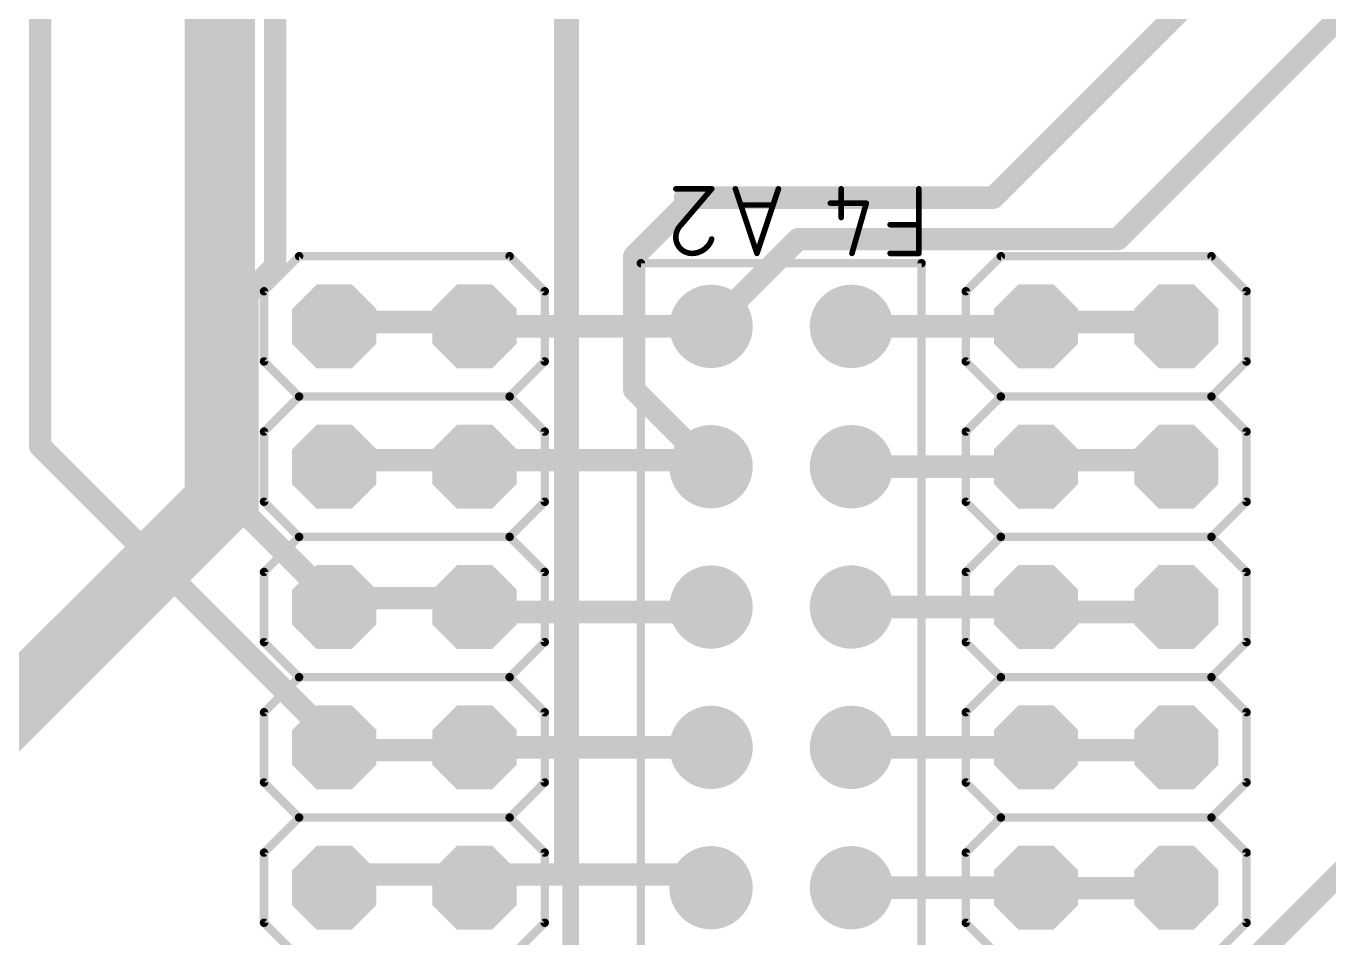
# Model space of a CAD drawing. Extents: x -12 to 133, y -27 to 98.
# Drawn here: x 14.74 to 38.32, y 15.6 to 32.11 of the extents above; entities that cross this region are included whole.
import ezdxf

# ---------------------------------------------------------------- set-up
doc = ezdxf.new("R2010")
doc.units = 0
for name, color, linetype in [('1', 12, 'CONTINUOUS'), ('16', 132, 'CONTINUOUS'), ('17', 110, 'CONTINUOUS'), ('21', 253, 'CONTINUOUS'), ('25', 253, 'CONTINUOUS'), ('51', 253, 'CONTINUOUS')]:
    doc.layers.add(name, color=color, linetype=linetype)

# ---------------------------------------------------------------- blocks, each defined once
blk = doc.blocks.new('ROUNDP')
at = {"const_width": 0.5}
blk.add_lwpolyline([(0, -0.25, 1), (0, 0.25, 1), (0, -0.25)], format="xyb", dxfattribs=at)
blk = doc.blocks.new('RECT')
blk.add_solid([(-0.5, -0.5), (0.5, -0.5), (-0.5, 0.5), (0.5, 0.5)])
blk = doc.blocks.new('OCTAGONP')
at = {"const_width": 0.5}
blk.add_lwpolyline([(-0.25, -0.1036), (-0.25, 0.1036), (-0.1036, 0.25), (0.1036, 0.25), (0.25, 0.1036), (0.25, -0.1036), (0.1036, -0.25), (-0.1036, -0.25), (-0.25, -0.1036), (-0.25, 0.1036)], dxfattribs=at)

msp = doc.modelspace()

# ---------------------------------------------------------------- linework, layer by layer
at = {"layer": '1', "const_width": 0.4064}
for points in [[(19.25, 27.75), (19.25, 56.5)], [(24.5, 52.97), (24.5, 16.75)], [(15, 52.0306), (15, 24.5)], [(34.5, 28.25), (51.25, 45)], [(32.25, 29), (43.75, 40.5)], [(37, 15.25), (55.25, 33.5)], [(25.75, 27.94), (26.67, 28.86)], [(26.67, 29), (32.25, 29)], [(26.67, 28.86), (26.67, 29)], [(27.14, 26.67), (28.72, 28.25)], [(28.72, 28.25), (34.5, 28.25)], [(25.75, 25.52), (25.75, 27.94)], [(18.75, 27.25), (19.25, 27.75)], [(18.75, 23.25), (18.75, 27.25)], [(20.5, 26.75), (20.32, 26.67)], [(22.75, 26.75), (20.5, 26.75)], [(22.75, 26.75), (22.86, 26.67)], [(33.25, 26.75), (33.02, 26.67)], [(33.25, 26.75), (35.5, 26.75)], [(35.5, 26.75), (35.56, 26.67)], [(33.02, 26.67), (29.68, 26.67)], [(27.14, 24.13), (25.75, 25.52)], [(15, 24.5), (20.32, 19.18)], [(20.5, 24.25), (20.32, 24.13)], [(22.75, 24.25), (20.5, 24.25)], [(22.75, 24.25), (22.86, 24.13)], [(33.02, 24.13), (29.68, 24.13)], [(33.25, 24.25), (33.02, 24.13)], [(33.25, 24.25), (35.5, 24.25)], [(35.5, 24.25), (35.56, 24.13)], [(20.32, 21.68), (18.75, 23.25)], [(20.5, 21.75), (20.32, 21.59)], [(20.5, 21.75), (22.75, 21.75)], [(22.75, 21.75), (22.86, 21.59)], [(20.32, 21.59), (20.32, 21.68)], [(33.02, 21.59), (29.68, 21.59)], [(33.25, 21.5), (33.02, 21.59)], [(33.25, 21.5), (35.5, 21.5)], [(35.5, 21.5), (35.56, 21.59)], [(20.32, 19.18), (20.32, 19.05)], [(20.5, 19), (20.32, 19.05)], [(22.75, 19), (20.5, 19)], [(22.75, 19), (22.86, 19.05)], [(33.02, 19.05), (29.68, 19.05)], [(33.25, 19), (33.02, 19.05)], [(33.25, 19), (35.5, 19)], [(35.5, 19), (35.56, 19.05)], [(20.5, 16.75), (20.32, 16.51)], [(22.75, 16.75), (20.5, 16.75)], [(22.75, 16.75), (22.86, 16.51)], [(23, 16.75), (22.86, 16.51)], [(23, 16.75), (24.5, 16.75)], [(24.5, 16.75), (27, 16.75)], [(27, 16.75), (27.14, 16.51)], [(33.02, 16.51), (29.68, 16.51)], [(33.25, 16.5), (33.02, 16.51)], [(33.25, 16.5), (35.5, 16.5)], [(35.5, 16.5), (35.56, 16.51)]]:
    msp.add_lwpolyline(points, dxfattribs=at)
at = {"layer": '1', "const_width": 0.2032}
for points in [[(26.67, 29.1016, 1), (26.67, 28.8984)], [(26.7716, 29, 1), (26.5684, 29)], [(26.7418, 28.7882, 1), (26.5982, 28.9318)], [(32.1782, 29.0718, 1), (32.3218, 28.9282)], [(32.25, 28.8984, 1), (32.25, 29.1016)], [(26.5684, 28.86, 1), (26.7716, 28.86)], [(28.72, 28.3516, 1), (28.72, 28.1484)], [(28.7918, 28.1782, 1), (28.6482, 28.3218)], [(34.4282, 28.3218, 1), (34.5718, 28.1782)], [(34.5, 28.1484, 1), (34.5, 28.3516)], [(25.8516, 27.94, 1), (25.6484, 27.94)], [(25.6782, 28.0118, 1), (25.8218, 27.8682)], [(19.1484, 27.75, 1), (19.3516, 27.75)], [(19.3218, 27.6782, 1), (19.1782, 27.8218)], [(18.8516, 27.25, 1), (18.6484, 27.25)], [(18.6782, 27.3218, 1), (18.8218, 27.1782)], [(20.5, 26.8516, 1), (20.5, 26.6484)], [(20.5413, 26.6572, 1), (20.4587, 26.8428)], [(22.8098, 26.8322, 1), (22.6902, 26.6678)], [(22.75, 26.6484, 1), (22.75, 26.8516)], [(33.25, 26.8516, 1), (33.25, 26.6484)], [(33.2834, 26.654, 1), (33.2166, 26.846)], [(35.5813, 26.811, 1), (35.4187, 26.689)], [(35.5, 26.6484, 1), (35.5, 26.8516)], [(20.2787, 26.7628, 1), (20.3613, 26.5772)], [(22.8002, 26.5878, 1), (22.9198, 26.7522)], [(27.0682, 26.7418, 1), (27.2118, 26.5982)], [(29.68, 26.7716, 1), (29.68, 26.5684)], [(32.9866, 26.766, 1), (33.0534, 26.574)], [(33.02, 26.5684, 1), (33.02, 26.7716)], [(35.4787, 26.609, 1), (35.6413, 26.731)], [(25.8218, 25.5918, 1), (25.6782, 25.4482)], [(25.6484, 25.52, 1), (25.8516, 25.52)], [(14.8984, 24.5, 1), (15.1016, 24.5)], [(15.0718, 24.5718, 1), (14.9282, 24.4282)], [(20.2636, 24.2145, 1), (20.3764, 24.0455)], [(20.5, 24.3516, 1), (20.5, 24.1484)], [(20.5564, 24.1655, 1), (20.4436, 24.3345)], [(22.8249, 24.3187, 1), (22.6751, 24.1813)], [(22.75, 24.1484, 1), (22.75, 24.3516)], [(22.7851, 24.0613, 1), (22.9349, 24.1987)], [(27.0682, 24.0582, 1), (27.2118, 24.2018)], [(29.68, 24.2316, 1), (29.68, 24.0284)], [(32.973, 24.2201, 1), (33.067, 24.0399)], [(33.02, 24.0284, 1), (33.02, 24.2316)], [(33.25, 24.3516, 1), (33.25, 24.1484)], [(33.297, 24.1599, 1), (33.203, 24.3401)], [(35.5909, 24.2954, 1), (35.4091, 24.2046)], [(35.5, 24.1484, 1), (35.5, 24.3516)], [(35.4691, 24.0846, 1), (35.6509, 24.1754)], [(18.6484, 23.25, 1), (18.8516, 23.25)], [(18.8218, 23.3218, 1), (18.6782, 23.1782)], [(20.5, 21.8516, 1), (20.5, 21.6484)], [(20.5675, 21.6741, 1), (20.4325, 21.8259)], [(22.8337, 21.8076, 1), (22.6663, 21.6924)], [(22.75, 21.6484, 1), (22.75, 21.8516)], [(20.4216, 21.68, 1), (20.2184, 21.68)], [(20.2525, 21.6659, 1), (20.3875, 21.5141)], [(20.2184, 21.59, 1), (20.4216, 21.59)], [(20.2482, 21.6082, 1), (20.3918, 21.7518)], [(22.7763, 21.5324, 1), (22.9437, 21.6476)], [(29.68, 21.6916, 1), (29.68, 21.4884)], [(33.057, 21.6846, 1), (32.983, 21.4954)], [(33.02, 21.4884, 1), (33.02, 21.6916)], [(33.25, 21.6016, 1), (33.25, 21.3984)], [(33.213, 21.4054, 1), (33.287, 21.5946)], [(35.6445, 21.5336, 1), (35.4755, 21.6464)], [(35.5, 21.3984, 1), (35.5, 21.6016)], [(35.4155, 21.5564, 1), (35.5845, 21.4436)], [(20.4216, 19.18, 1), (20.2184, 19.18)], [(20.2482, 19.1082, 1), (20.3918, 19.2518)], [(20.3472, 19.1479, 1), (20.2928, 18.9521)], [(20.2184, 19.05, 1), (20.4216, 19.05)], [(20.5, 19.1016, 1), (20.5, 18.8984)], [(20.4728, 18.9021, 1), (20.5272, 19.0979)], [(22.708, 19.0925, 1), (22.792, 18.9075)], [(22.75, 18.8984, 1), (22.75, 19.1016)], [(22.902, 18.9575, 1), (22.818, 19.1425)], [(29.68, 19.1516, 1), (29.68, 18.9484)], [(33.0416, 19.1493, 1), (32.9984, 18.9507)], [(33.02, 18.9484, 1), (33.02, 19.1516)], [(33.25, 19.1016, 1), (33.25, 18.8984)], [(33.2284, 18.9007, 1), (33.2716, 19.0993)], [(35.435, 19.0781, 1), (35.565, 18.9219)], [(35.625, 18.9719, 1), (35.495, 19.1281)], [(35.5, 18.8984, 1), (35.5, 19.1016)], [(20.5, 16.8516, 1), (20.5, 16.6484)], [(20.5813, 16.689, 1), (20.4187, 16.811)], [(22.8424, 16.7923, 1), (22.6576, 16.7077)], [(22.75, 16.6484, 1), (22.75, 16.8516)], [(23, 16.8516, 1), (23, 16.6484)], [(23.0878, 16.6988, 1), (22.9122, 16.8012)], [(24.5, 16.8516, 1), (24.5, 16.6484)], [(24.3984, 16.75, 1), (24.6016, 16.75)], [(24.5, 16.6484, 1), (24.5, 16.8516)], [(27.0878, 16.8012, 1), (26.9122, 16.6988)], [(27, 16.6484, 1), (27, 16.8516)], [(20.2387, 16.571, 1), (20.4013, 16.449)], [(22.7722, 16.5612, 1), (22.9478, 16.4588)], [(22.7676, 16.4677, 1), (22.9524, 16.5523)], [(27.0522, 16.4588, 1), (27.2278, 16.5612)], [(29.68, 16.6116, 1), (29.68, 16.4084)], [(33.0244, 16.6115, 1), (33.0156, 16.4085)], [(33.02, 16.4084, 1), (33.02, 16.6116)], [(33.25, 16.6016, 1), (33.25, 16.3984)], [(33.2456, 16.3985, 1), (33.2544, 16.6015)], [(35.4833, 16.6002, 1), (35.5167, 16.3998)], [(35.5, 16.3984, 1), (35.5, 16.6016)], [(35.5767, 16.4098, 1), (35.5433, 16.6102)]]:
    msp.add_lwpolyline(points, format="xyb", dxfattribs=at)
at = {"layer": '16'}
for points, const_width in [([(18.25, 23.5), (18.25, 36.83)], 1.27), ([(22.86, 26.67), (27.14, 26.67)], 0.4064), ([(23, 24.25), (22.86, 24.13)], 0.4064), ([(23, 24.25), (27, 24.25)], 0.4064), ([(27, 24.25), (27.14, 24.13)], 0.4064), ([(18.25, 23.5), (12.7, 17.95)], 1.27), ([(23, 21.5), (22.86, 21.59)], 0.4064), ([(23, 21.5), (27, 21.5)], 0.4064), ([(27, 21.5), (27.14, 21.59)], 0.4064), ([(22.86, 19.05), (27.14, 19.05)], 0.4064)]:
    msp.add_lwpolyline(points, dxfattribs=dict(at, const_width=const_width))
for points, const_width in [([(22.86, 26.7716, 1), (22.86, 26.5684)], 0.2032), ([(27.14, 26.5684, 1), (27.14, 26.7716)], 0.2032), ([(22.7939, 24.2071, 1), (22.9261, 24.0529)], 0.2032), ([(23, 24.3516, 1), (23, 24.1484)], 0.2032), ([(23.0661, 24.1729, 1), (22.9339, 24.3271)], 0.2032), ([(27.0661, 24.3271, 1), (26.9339, 24.1729)], 0.2032), ([(27, 24.1484, 1), (27, 24.3516)], 0.2032), ([(27.0739, 24.0529, 1), (27.2061, 24.2071)], 0.2032), ([(18.4745, 23.2755, 1), (18.0255, 23.7245)], 0.635), ([(17.9325, 23.5, 1), (18.5675, 23.5)], 0.635), ([(22.9149, 21.6755, 1), (22.8051, 21.5045)], 0.2032), ([(23, 21.6016, 1), (23, 21.3984)], 0.2032), ([(27, 21.3984, 1), (27, 21.6016)], 0.2032), ([(27.1949, 21.5045, 1), (27.0851, 21.6755)], 0.2032), ([(22.9451, 21.4145, 1), (23.0549, 21.5855)], 0.2032), ([(26.9451, 21.5855, 1), (27.0549, 21.4145)], 0.2032), ([(22.86, 19.1516, 1), (22.86, 18.9484)], 0.2032), ([(27.14, 18.9484, 1), (27.14, 19.1516)], 0.2032)]:
    msp.add_lwpolyline(points, format="xyb", dxfattribs=dict(at, const_width=const_width))
at = {"layer": '21', "const_width": 0.1524}
for points in [[(19.05, 27.305), (19.685, 27.94)], [(19.685, 27.94), (23.495, 27.94)], [(23.495, 27.94), (24.13, 27.305)], [(31.75, 27.305), (32.385, 27.94)], [(32.385, 27.94), (36.195, 27.94)], [(36.195, 27.94), (36.83, 27.305)], [(19.05, 26.035), (19.05, 27.305)], [(24.13, 26.035), (24.13, 27.305)], [(31.75, 26.035), (31.75, 27.305)], [(36.83, 26.035), (36.83, 27.305)], [(19.685, 25.4), (19.05, 26.035)], [(23.495, 25.4), (24.13, 26.035)], [(32.385, 25.4), (31.75, 26.035)], [(36.195, 25.4), (36.83, 26.035)], [(19.05, 24.765), (19.685, 25.4)], [(19.685, 25.4), (23.495, 25.4)], [(23.495, 25.4), (24.13, 24.765)], [(31.75, 24.765), (32.385, 25.4)], [(32.385, 25.4), (36.195, 25.4)], [(36.195, 25.4), (36.83, 24.765)], [(19.05, 23.495), (19.05, 24.765)], [(24.13, 23.495), (24.13, 24.765)], [(31.75, 23.495), (31.75, 24.765)], [(36.83, 23.495), (36.83, 24.765)], [(19.685, 22.86), (19.05, 23.495)], [(23.495, 22.86), (24.13, 23.495)], [(32.385, 22.86), (31.75, 23.495)], [(36.195, 22.86), (36.83, 23.495)], [(19.05, 22.225), (19.685, 22.86)], [(19.685, 22.86), (23.495, 22.86)], [(23.495, 22.86), (24.13, 22.225)], [(31.75, 22.225), (32.385, 22.86)], [(32.385, 22.86), (36.195, 22.86)], [(36.195, 22.86), (36.83, 22.225)], [(19.05, 20.955), (19.05, 22.225)], [(24.13, 20.955), (24.13, 22.225)], [(31.75, 20.955), (31.75, 22.225)], [(36.83, 20.955), (36.83, 22.225)], [(19.685, 20.32), (19.05, 20.955)], [(23.495, 20.32), (24.13, 20.955)], [(32.385, 20.32), (31.75, 20.955)], [(36.195, 20.32), (36.83, 20.955)], [(19.05, 19.685), (19.685, 20.32)], [(19.685, 20.32), (23.495, 20.32)], [(23.495, 20.32), (24.13, 19.685)], [(31.75, 19.685), (32.385, 20.32)], [(32.385, 20.32), (36.195, 20.32)], [(36.195, 20.32), (36.83, 19.685)], [(19.05, 18.415), (19.05, 19.685)], [(24.13, 18.415), (24.13, 19.685)], [(31.75, 18.415), (31.75, 19.685)], [(36.83, 18.415), (36.83, 19.685)], [(19.685, 17.78), (19.05, 18.415)], [(23.495, 17.78), (24.13, 18.415)], [(32.385, 17.78), (31.75, 18.415)], [(36.195, 17.78), (36.83, 18.415)], [(19.05, 17.145), (19.685, 17.78)], [(19.685, 17.78), (23.495, 17.78)], [(24.13, 17.145), (23.495, 17.78)], [(31.75, 17.145), (32.385, 17.78)], [(32.385, 17.78), (36.195, 17.78)], [(36.83, 17.145), (36.195, 17.78)], [(19.05, 15.875), (19.05, 17.145)], [(24.13, 15.875), (24.13, 17.145)], [(31.75, 15.875), (31.75, 17.145)], [(36.83, 15.875), (36.83, 17.145)], [(19.685, 15.24), (19.05, 15.875)], [(23.495, 15.24), (24.13, 15.875)], [(32.385, 15.24), (31.75, 15.875)], [(36.195, 15.24), (36.83, 15.875)]]:
    msp.add_lwpolyline(points, dxfattribs=at)
at = {"layer": '21', "const_width": 0.0762}
for points in [[(19.685, 27.9781, 1), (19.685, 27.9019)], [(19.7119, 27.9131, 1), (19.6581, 27.9669)], [(23.5219, 27.9669, 1), (23.4681, 27.9131)], [(23.495, 27.9019, 1), (23.495, 27.9781)], [(32.385, 27.9781, 1), (32.385, 27.9019)], [(32.4119, 27.9131, 1), (32.3581, 27.9669)], [(36.2219, 27.9669, 1), (36.1681, 27.9131)], [(36.195, 27.9019, 1), (36.195, 27.9781)], [(19.0881, 27.305, 1), (19.0119, 27.305)], [(19.0231, 27.3319, 1), (19.0769, 27.2781)], [(24.1681, 27.305, 1), (24.0919, 27.305)], [(24.1031, 27.2781, 1), (24.1569, 27.3319)], [(31.7881, 27.305, 1), (31.7119, 27.305)], [(31.7231, 27.3319, 1), (31.7769, 27.2781)], [(36.8681, 27.305, 1), (36.7919, 27.305)], [(36.8031, 27.2781, 1), (36.8569, 27.3319)], [(19.0119, 26.035, 1), (19.0881, 26.035)], [(19.0769, 26.0619, 1), (19.0231, 26.0081)], [(24.0919, 26.035, 1), (24.1681, 26.035)], [(24.1569, 26.0081, 1), (24.1031, 26.0619)], [(31.7119, 26.035, 1), (31.7881, 26.035)], [(31.7769, 26.0619, 1), (31.7231, 26.0081)], [(36.7919, 26.035, 1), (36.8681, 26.035)], [(36.8569, 26.0081, 1), (36.8031, 26.0619)], [(19.685, 25.4381, 1), (19.685, 25.3619)], [(19.7119, 25.3731, 1), (19.6581, 25.4269)], [(19.6581, 25.3731, 1), (19.7119, 25.4269)], [(23.5219, 25.4269, 1), (23.4681, 25.3731)], [(23.4681, 25.4269, 1), (23.5219, 25.3731)], [(23.495, 25.3619, 1), (23.495, 25.4381)], [(32.385, 25.4381, 1), (32.385, 25.3619)], [(32.4119, 25.3731, 1), (32.3581, 25.4269)], [(32.3581, 25.3731, 1), (32.4119, 25.4269)], [(36.2219, 25.4269, 1), (36.1681, 25.3731)], [(36.1681, 25.4269, 1), (36.2219, 25.3731)], [(36.195, 25.3619, 1), (36.195, 25.4381)], [(19.0881, 24.765, 1), (19.0119, 24.765)], [(19.0231, 24.7919, 1), (19.0769, 24.7381)], [(24.1681, 24.765, 1), (24.0919, 24.765)], [(24.1031, 24.7381, 1), (24.1569, 24.7919)], [(31.7881, 24.765, 1), (31.7119, 24.765)], [(31.7231, 24.7919, 1), (31.7769, 24.7381)], [(36.8681, 24.765, 1), (36.7919, 24.765)], [(36.8031, 24.7381, 1), (36.8569, 24.7919)], [(19.0119, 23.495, 1), (19.0881, 23.495)], [(19.0769, 23.5219, 1), (19.0231, 23.4681)], [(24.0919, 23.495, 1), (24.1681, 23.495)], [(24.1569, 23.4681, 1), (24.1031, 23.5219)], [(31.7119, 23.495, 1), (31.7881, 23.495)], [(31.7769, 23.5219, 1), (31.7231, 23.4681)], [(36.7919, 23.495, 1), (36.8681, 23.495)], [(36.8569, 23.4681, 1), (36.8031, 23.5219)], [(19.685, 22.8981, 1), (19.685, 22.8219)], [(19.7119, 22.8331, 1), (19.6581, 22.8869)], [(19.6581, 22.8331, 1), (19.7119, 22.8869)], [(23.5219, 22.8869, 1), (23.4681, 22.8331)], [(23.4681, 22.8869, 1), (23.5219, 22.8331)], [(23.495, 22.8219, 1), (23.495, 22.8981)], [(32.385, 22.8981, 1), (32.385, 22.8219)], [(32.4119, 22.8331, 1), (32.3581, 22.8869)], [(32.3581, 22.8331, 1), (32.4119, 22.8869)], [(36.2219, 22.8869, 1), (36.1681, 22.8331)], [(36.1681, 22.8869, 1), (36.2219, 22.8331)], [(36.195, 22.8219, 1), (36.195, 22.8981)], [(19.0881, 22.225, 1), (19.0119, 22.225)], [(19.0231, 22.2519, 1), (19.0769, 22.1981)], [(24.1681, 22.225, 1), (24.0919, 22.225)], [(24.1031, 22.1981, 1), (24.1569, 22.2519)], [(31.7881, 22.225, 1), (31.7119, 22.225)], [(31.7231, 22.2519, 1), (31.7769, 22.1981)], [(36.8681, 22.225, 1), (36.7919, 22.225)], [(36.8031, 22.1981, 1), (36.8569, 22.2519)], [(19.0119, 20.955, 1), (19.0881, 20.955)], [(19.0769, 20.9819, 1), (19.0231, 20.9281)], [(24.0919, 20.955, 1), (24.1681, 20.955)], [(24.1569, 20.9281, 1), (24.1031, 20.9819)], [(31.7119, 20.955, 1), (31.7881, 20.955)], [(31.7769, 20.9819, 1), (31.7231, 20.9281)], [(36.7919, 20.955, 1), (36.8681, 20.955)], [(36.8569, 20.9281, 1), (36.8031, 20.9819)], [(19.685, 20.3581, 1), (19.685, 20.2819)], [(19.7119, 20.2931, 1), (19.6581, 20.3469)], [(19.6581, 20.2931, 1), (19.7119, 20.3469)], [(23.5219, 20.3469, 1), (23.4681, 20.2931)], [(23.4681, 20.3469, 1), (23.5219, 20.2931)], [(23.495, 20.2819, 1), (23.495, 20.3581)], [(32.385, 20.3581, 1), (32.385, 20.2819)], [(32.4119, 20.2931, 1), (32.3581, 20.3469)], [(32.3581, 20.2931, 1), (32.4119, 20.3469)], [(36.2219, 20.3469, 1), (36.1681, 20.2931)], [(36.1681, 20.3469, 1), (36.2219, 20.2931)], [(36.195, 20.2819, 1), (36.195, 20.3581)], [(19.0881, 19.685, 1), (19.0119, 19.685)], [(19.0231, 19.7119, 1), (19.0769, 19.6581)], [(24.1681, 19.685, 1), (24.0919, 19.685)], [(24.1031, 19.6581, 1), (24.1569, 19.7119)], [(31.7881, 19.685, 1), (31.7119, 19.685)], [(31.7231, 19.7119, 1), (31.7769, 19.6581)], [(36.8681, 19.685, 1), (36.7919, 19.685)], [(36.8031, 19.6581, 1), (36.8569, 19.7119)], [(19.0119, 18.415, 1), (19.0881, 18.415)], [(19.0769, 18.4419, 1), (19.0231, 18.3881)], [(24.0919, 18.415, 1), (24.1681, 18.415)], [(24.1569, 18.3881, 1), (24.1031, 18.4419)], [(31.7119, 18.415, 1), (31.7881, 18.415)], [(31.7769, 18.4419, 1), (31.7231, 18.3881)], [(36.7919, 18.415, 1), (36.8681, 18.415)], [(36.8569, 18.3881, 1), (36.8031, 18.4419)], [(19.685, 17.8181, 1), (19.685, 17.7419)], [(19.7119, 17.7531, 1), (19.6581, 17.8069)], [(19.6581, 17.7531, 1), (19.7119, 17.8069)], [(23.5219, 17.8069, 1), (23.4681, 17.7531)], [(23.4681, 17.8069, 1), (23.5219, 17.7531)], [(23.495, 17.7419, 1), (23.495, 17.8181)], [(32.385, 17.8181, 1), (32.385, 17.7419)], [(32.4119, 17.7531, 1), (32.3581, 17.8069)], [(32.3581, 17.7531, 1), (32.4119, 17.8069)], [(36.2219, 17.8069, 1), (36.1681, 17.7531)], [(36.1681, 17.8069, 1), (36.2219, 17.7531)], [(36.195, 17.7419, 1), (36.195, 17.8181)], [(19.0881, 17.145, 1), (19.0119, 17.145)], [(24.1681, 17.145, 1), (24.0919, 17.145)], [(31.7881, 17.145, 1), (31.7119, 17.145)], [(36.8681, 17.145, 1), (36.7919, 17.145)], [(19.0231, 17.1719, 1), (19.0769, 17.1181)], [(24.1031, 17.1181, 1), (24.1569, 17.1719)], [(31.7231, 17.1719, 1), (31.7769, 17.1181)], [(36.8031, 17.1181, 1), (36.8569, 17.1719)], [(19.0119, 15.875, 1), (19.0881, 15.875)], [(19.0769, 15.9019, 1), (19.0231, 15.8481)], [(24.0919, 15.875, 1), (24.1681, 15.875)], [(24.1569, 15.8481, 1), (24.1031, 15.9019)], [(31.7119, 15.875, 1), (31.7881, 15.875)], [(31.7769, 15.9019, 1), (31.7231, 15.8481)], [(36.7919, 15.875, 1), (36.8681, 15.875)], [(36.8569, 15.8481, 1), (36.8031, 15.9019)]]:
    msp.add_lwpolyline(points, format="xyb", dxfattribs=at)
at = {"layer": '25'}
for points, const_width in [([(24.6, 39.37), (24.6, -26.67)], 0.3048), ([(27.1513, 29.1592), (26.5022, 29.1592)], 0.1016), ([(26.5995, 28.5101), (27.1513, 29.1592)], 0.1016), ([(27.9697, 27.9908), (27.5803, 29.1592)], 0.1016), ([(28.3592, 29.1592), (27.9697, 27.9908)], 0.1016), ([(29.4946, 28.6399), (29.4946, 29.1592)], 0.1016), ([(30.8992, 29.1592), (30.8992, 27.9908)], 0.1016), ([(27.6776, 28.8671), (28.2618, 28.8671)], 0.1016), ([(29.949, 28.8996), (29.2999, 28.8996)], 0.1016), ([(29.6893, 27.9908), (29.949, 28.8996)], 0.1016), ([(30.8992, 28.5101), (30.3799, 28.5101)], 0.1016), ([(30.95, 27.813), (25.87, 27.813)], 0.1524), ([(25.87, 27.813), (25.87, 2.667)], 0.1524), ([(30.8992, 27.9908), (30.3799, 27.9908)], 0.1016), ([(30.95, 27.813), (30.95, 2.667)], 0.1524)]:
    msp.add_lwpolyline(points, dxfattribs=dict(at, const_width=const_width))
for points, const_width in [([(26.5022, 29.1846, 1), (26.5022, 29.1338)], 0.0508), ([(27.1706, 29.1427, 1), (27.1319, 29.1757)], 0.0508), ([(27.1513, 29.1338, 1), (27.1513, 29.1846)], 0.0508), ([(27.6044, 29.1672, 1), (27.5562, 29.1512)], 0.0508), ([(28.3833, 29.1512, 1), (28.3351, 29.1672)], 0.0508), ([(29.52, 29.1592, 1), (29.4692, 29.1592)], 0.0508), ([(30.9246, 29.1592, 1), (30.8738, 29.1592)], 0.0508), ([(27.6776, 28.8925, 1), (27.6776, 28.8417)], 0.0508), ([(28.2618, 28.8417, 1), (28.2618, 28.8925)], 0.0508), ([(29.2999, 28.925, 1), (29.2999, 28.8742)], 0.0508), ([(29.9734, 28.8926, 1), (29.9245, 28.9065)], 0.0508), ([(29.949, 28.8742, 1), (29.949, 28.925)], 0.0508), ([(26.5995, 28.5101, 0.2053), (26.5022, 28.2829)], 0.1016), ([(26.5802, 28.5265, 1), (26.6189, 28.4936)], 0.0508), ([(26.6171, 28.4917, 1), (26.582, 28.5285)], 0.0508), ([(29.4692, 28.6399, 1), (29.52, 28.6399)], 0.0508), ([(30.3799, 28.5355, 1), (30.3799, 28.4847)], 0.0508), ([(30.8992, 28.4847, 1), (30.8992, 28.5355)], 0.0508), ([(26.5022, 28.2829, 0.4142), (26.7943, 27.9908)], 0.1016), ([(26.5276, 28.2829, 1), (26.4768, 28.2829)], 0.0508), ([(26.4768, 28.2829, 1), (26.5276, 28.2829)], 0.0508), ([(26.7943, 27.9908, 0.3252), (27.1513, 28.2504)], 0.1016), ([(27.1755, 28.2426, 1), (27.1271, 28.2583)], 0.0508), ([(25.87, 27.8511, 1), (25.87, 27.7749)], 0.0762), ([(25.9081, 27.813, 1), (25.8319, 27.813)], 0.0762), ([(26.7943, 28.0162, 1), (26.7943, 27.9654)], 0.0508), ([(26.7943, 27.9654, 1), (26.7943, 28.0162)], 0.0508), ([(27.9456, 27.9988, 1), (27.9938, 27.9828)], 0.0508), ([(27.9456, 27.9828, 1), (27.9938, 27.9988)], 0.0508), ([(29.6649, 27.9978, 1), (29.7137, 27.9838)], 0.0508), ([(30.3799, 28.0162, 1), (30.3799, 27.9654)], 0.0508), ([(30.8738, 27.9908, 1), (30.9246, 27.9908)], 0.0508), ([(30.8992, 27.9654, 1), (30.8992, 28.0162)], 0.0508), ([(30.9881, 27.813, 1), (30.9119, 27.813)], 0.0762), ([(30.95, 27.7749, 1), (30.95, 27.8511)], 0.0762)]:
    msp.add_lwpolyline(points, format="xyb", dxfattribs=dict(at, const_width=const_width))

# ---------------------------------------------------------------- block references
at = {"layer": '17'}
for name, p, xscale, yscale, rotation in [('OCTAGONP', (20.32, 26.67), 1.524, 1.524, 90), ('OCTAGONP', (20.32, 26.67), 1.524, 1.524, 90), ('OCTAGONP', (22.86, 26.67), 1.524, 1.524, 90), ('OCTAGONP', (22.86, 26.67), 1.524, 1.524, 90), ('ROUNDP', (27.14, 26.67), 1.508, 1.508, 180), ('ROUNDP', (27.14, 26.67), 1.508, 1.508, 180), ('ROUNDP', (29.68, 26.67), 1.508, 1.508, 180), ('ROUNDP', (29.68, 26.67), 1.508, 1.508, 180), ('OCTAGONP', (33.02, 26.67), 1.524, 1.524, 90), ('OCTAGONP', (33.02, 26.67), 1.524, 1.524, 90), ('OCTAGONP', (35.56, 26.67), 1.524, 1.524, 90), ('OCTAGONP', (35.56, 26.67), 1.524, 1.524, 90), ('OCTAGONP', (20.32, 24.13), 1.524, 1.524, 90), ('OCTAGONP', (20.32, 24.13), 1.524, 1.524, 90), ('OCTAGONP', (22.86, 24.13), 1.524, 1.524, 90), ('OCTAGONP', (22.86, 24.13), 1.524, 1.524, 90), ('ROUNDP', (27.14, 24.13), 1.508, 1.508, 180), ('ROUNDP', (27.14, 24.13), 1.508, 1.508, 180), ('ROUNDP', (29.68, 24.13), 1.508, 1.508, 180), ('ROUNDP', (29.68, 24.13), 1.508, 1.508, 180), ('OCTAGONP', (33.02, 24.13), 1.524, 1.524, 90), ('OCTAGONP', (33.02, 24.13), 1.524, 1.524, 90), ('OCTAGONP', (35.56, 24.13), 1.524, 1.524, 90), ('OCTAGONP', (35.56, 24.13), 1.524, 1.524, 90), ('OCTAGONP', (20.32, 21.59), 1.524, 1.524, 90), ('OCTAGONP', (20.32, 21.59), 1.524, 1.524, 90), ('OCTAGONP', (22.86, 21.59), 1.524, 1.524, 90), ('OCTAGONP', (22.86, 21.59), 1.524, 1.524, 90), ('ROUNDP', (27.14, 21.59), 1.508, 1.508, 180), ('ROUNDP', (27.14, 21.59), 1.508, 1.508, 180), ('ROUNDP', (29.68, 21.59), 1.508, 1.508, 180), ('ROUNDP', (29.68, 21.59), 1.508, 1.508, 180), ('OCTAGONP', (33.02, 21.59), 1.524, 1.524, 90), ('OCTAGONP', (33.02, 21.59), 1.524, 1.524, 90), ('OCTAGONP', (35.56, 21.59), 1.524, 1.524, 90), ('OCTAGONP', (35.56, 21.59), 1.524, 1.524, 90), ('OCTAGONP', (20.32, 19.05), 1.524, 1.524, 90), ('OCTAGONP', (20.32, 19.05), 1.524, 1.524, 90), ('OCTAGONP', (22.86, 19.05), 1.524, 1.524, 90), ('OCTAGONP', (22.86, 19.05), 1.524, 1.524, 90), ('OCTAGONP', (33.02, 19.05), 1.524, 1.524, 90), ('OCTAGONP', (33.02, 19.05), 1.524, 1.524, 90), ('OCTAGONP', (35.56, 19.05), 1.524, 1.524, 90), ('OCTAGONP', (35.56, 19.05), 1.524, 1.524, 90), ('ROUNDP', (27.14, 19.05), 1.508, 1.508, 180), ('ROUNDP', (27.14, 19.05), 1.508, 1.508, 180), ('ROUNDP', (29.68, 19.05), 1.508, 1.508, 180), ('ROUNDP', (29.68, 19.05), 1.508, 1.508, 180), ('OCTAGONP', (20.32, 16.51), 1.524, 1.524, 90), ('OCTAGONP', (20.32, 16.51), 1.524, 1.524, 90), ('OCTAGONP', (22.86, 16.51), 1.524, 1.524, 90), ('OCTAGONP', (22.86, 16.51), 1.524, 1.524, 90), ('ROUNDP', (27.14, 16.51), 1.508, 1.508, 180), ('ROUNDP', (27.14, 16.51), 1.508, 1.508, 180), ('ROUNDP', (29.68, 16.51), 1.508, 1.508, 180), ('ROUNDP', (29.68, 16.51), 1.508, 1.508, 180), ('OCTAGONP', (33.02, 16.51), 1.524, 1.524, 90), ('OCTAGONP', (33.02, 16.51), 1.524, 1.524, 90), ('OCTAGONP', (35.56, 16.51), 1.524, 1.524, 90), ('OCTAGONP', (35.56, 16.51), 1.524, 1.524, 90)]:
    msp.add_blockref(name, p, dxfattribs=dict(at, xscale=xscale, yscale=yscale, rotation=rotation))
at = {"layer": '51', "xscale": 0.508, "yscale": 0.508, "rotation": 90}
for p in [(20.32, 26.67), (22.86, 26.67), (33.02, 26.67), (35.56, 26.67), (20.32, 24.13), (22.86, 24.13), (33.02, 24.13), (35.56, 24.13), (20.32, 21.59), (22.86, 21.59), (33.02, 21.59), (35.56, 21.59), (20.32, 19.05), (22.86, 19.05), (33.02, 19.05), (35.56, 19.05), (20.32, 16.51), (22.86, 16.51), (33.02, 16.51), (35.56, 16.51)]:
    msp.add_blockref('RECT', p, dxfattribs=at)

doc.saveas('drawing.dxf')
